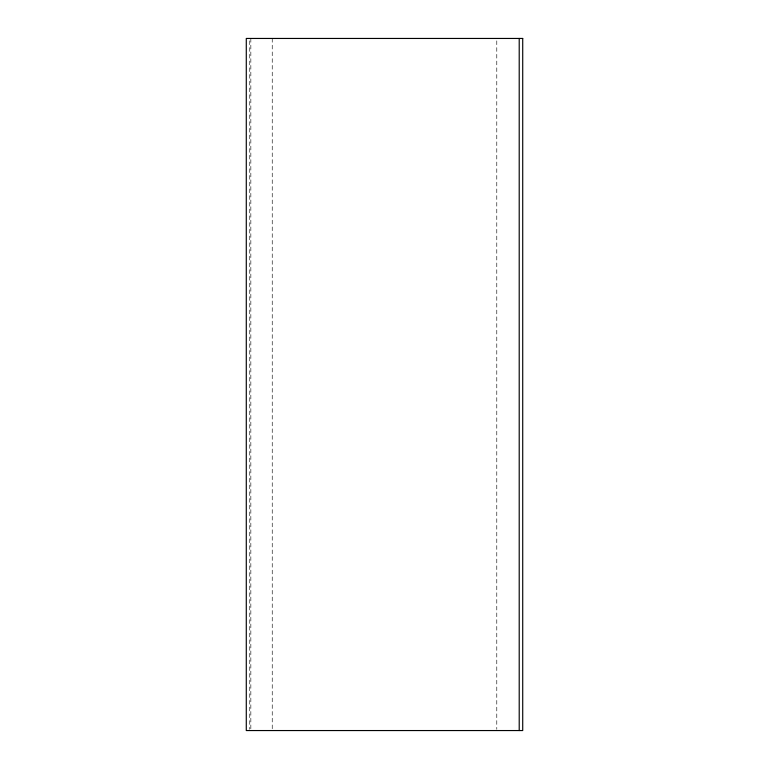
<?xml version="1.0" encoding="UTF-8"?>
<svg xmlns="http://www.w3.org/2000/svg" width="769" height="769" viewBox="0 0 769 769"><rect width="100%" height="100%" fill="white"/><g stroke="black" fill="none" stroke-linecap="round" stroke-linejoin="round"><path stroke-width="0.58" stroke-dasharray="3.85 2.88" d="M496.784 40.853L496.784 729.348M272.236 38.45L272.236 729.348M250.838 38.45L250.838 729.348M249.742 40.853L249.742 729.348"/><path stroke-width="1.15" d="M519.21 38.45L519.21 730.55M522.718 38.45L246.282 38.45L246.282 730.55L522.718 730.55L522.718 38.45"/></g></svg>
